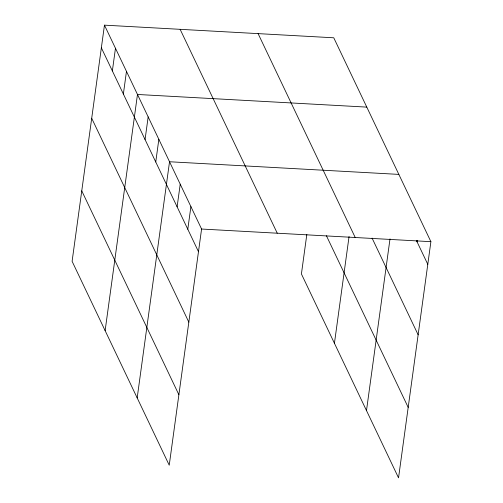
<?xml version="1.0" encoding="UTF-8"?>
<svg xmlns="http://www.w3.org/2000/svg" width="503" height="503" viewBox="0 0 503 503"><rect width="100%" height="100%" fill="white"/><g stroke="black" fill="none" stroke-linecap="round" stroke-linejoin="round"><path stroke-width="0.75" d="M104.461 25.15L72.105 261.321L169.234 465.206L201.584 229.035L104.461 25.15L333.766 37.794L430.895 241.679L398.539 477.85L301.416 273.965L306.824 234.48M112.364 70.917L115.47 48.257M123.373 94.023L126.473 71.363M105.127 330.641L137.482 94.47L366.788 107.114M145.059 139.557L148.165 116.897M155.748 161.985L158.847 139.325M137.181 397.923L169.53 161.752L398.841 174.396M177.113 206.84L180.219 184.18M187.795 229.261L190.901 206.607M334.438 343.285L349.063 236.529M366.492 410.567L390.007 238.868M417.106 241.905L417.314 240.396M201.584 229.035L430.895 241.679M416.434 240.509L427.789 264.333M372.063 238.076L418.138 334.797M258.096 33.619L355.219 237.504M326.409 235.718L408.191 407.392M180.131 29.325L277.254 233.203M101.355 47.81L198.478 251.689M91.703 118.268L188.826 322.153M81.763 190.863L178.886 394.748"/></g></svg>
